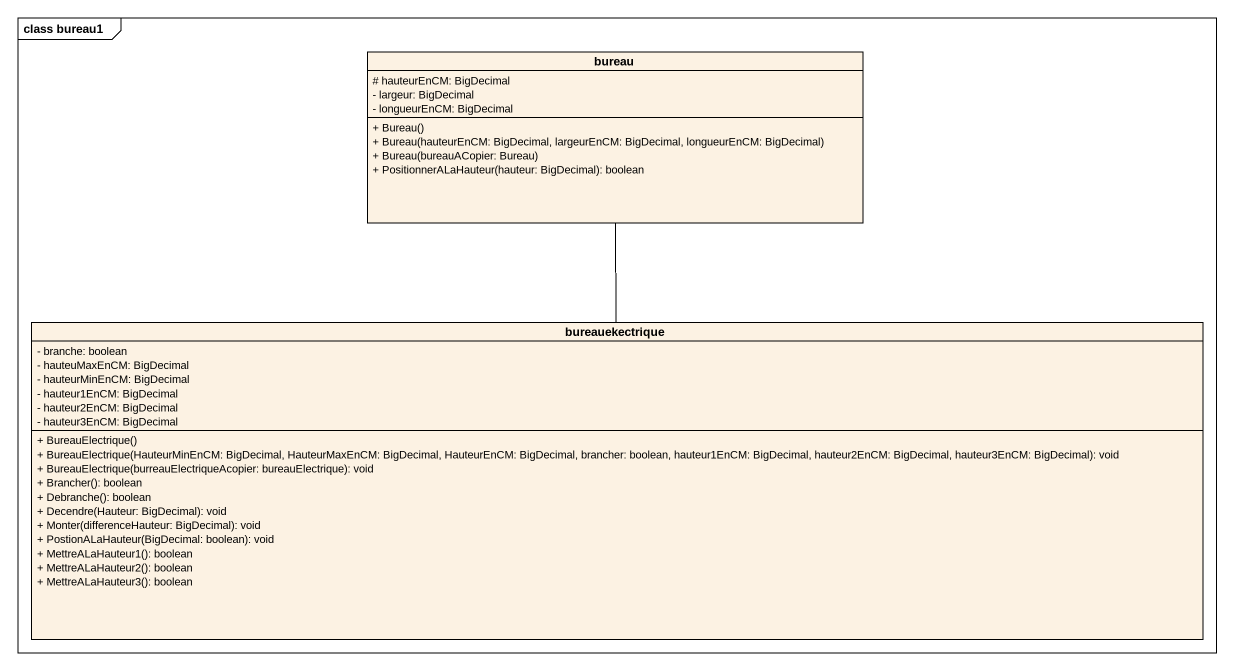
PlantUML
@startuml
mainframe class bureau1
hide circle
hide empty members
skinparam classAttributeIconSize 0
class bureau {
  # hauteurEnCM: BigDecimal
  - largeur: BigDecimal
  - longueurEnCM: BigDecimal
  + Bureau()
  + Bureau(hauteurEnCM: BigDecimal, largeurEnCM: BigDecimal, longueurEnCM: BigDecimal)
  + Bureau(bureauACopier: Bureau)
  + PositionnerALaHauteur(hauteur: BigDecimal): boolean
}
class bureauekectrique {
  - branche: boolean
  - hauteuMaxEnCM: BigDecimal
  - hauteurMinEnCM: BigDecimal
  - hauteur1EnCM: BigDecimal
  - hauteur2EnCM: BigDecimal
  - hauteur3EnCM: BigDecimal
  + BureauElectrique()
  + BureauElectrique(HauteurMinEnCM: BigDecimal, HauteurMaxEnCM: BigDecimal, HauteurEnCM: BigDecimal, brancher: boolean, hauteur1EnCM: BigDecimal, hauteur2EnCM: BigDecimal, hauteur3EnCM: BigDecimal): void
  + BureauElectrique(burreauElectriqueAcopier: bureauElectrique): void
  + Brancher(): boolean
  + Debranche(): boolean
  + Decendre(Hauteur: BigDecimal): void
  + Monter(differenceHauteur: BigDecimal): void
  + PostionALaHauteur(BigDecimal: boolean): void
  + MettreALaHauteur1(): boolean
  + MettreALaHauteur2(): boolean
  + MettreALaHauteur3(): boolean
}
bureauekectrique -up- bureau
@enduml
